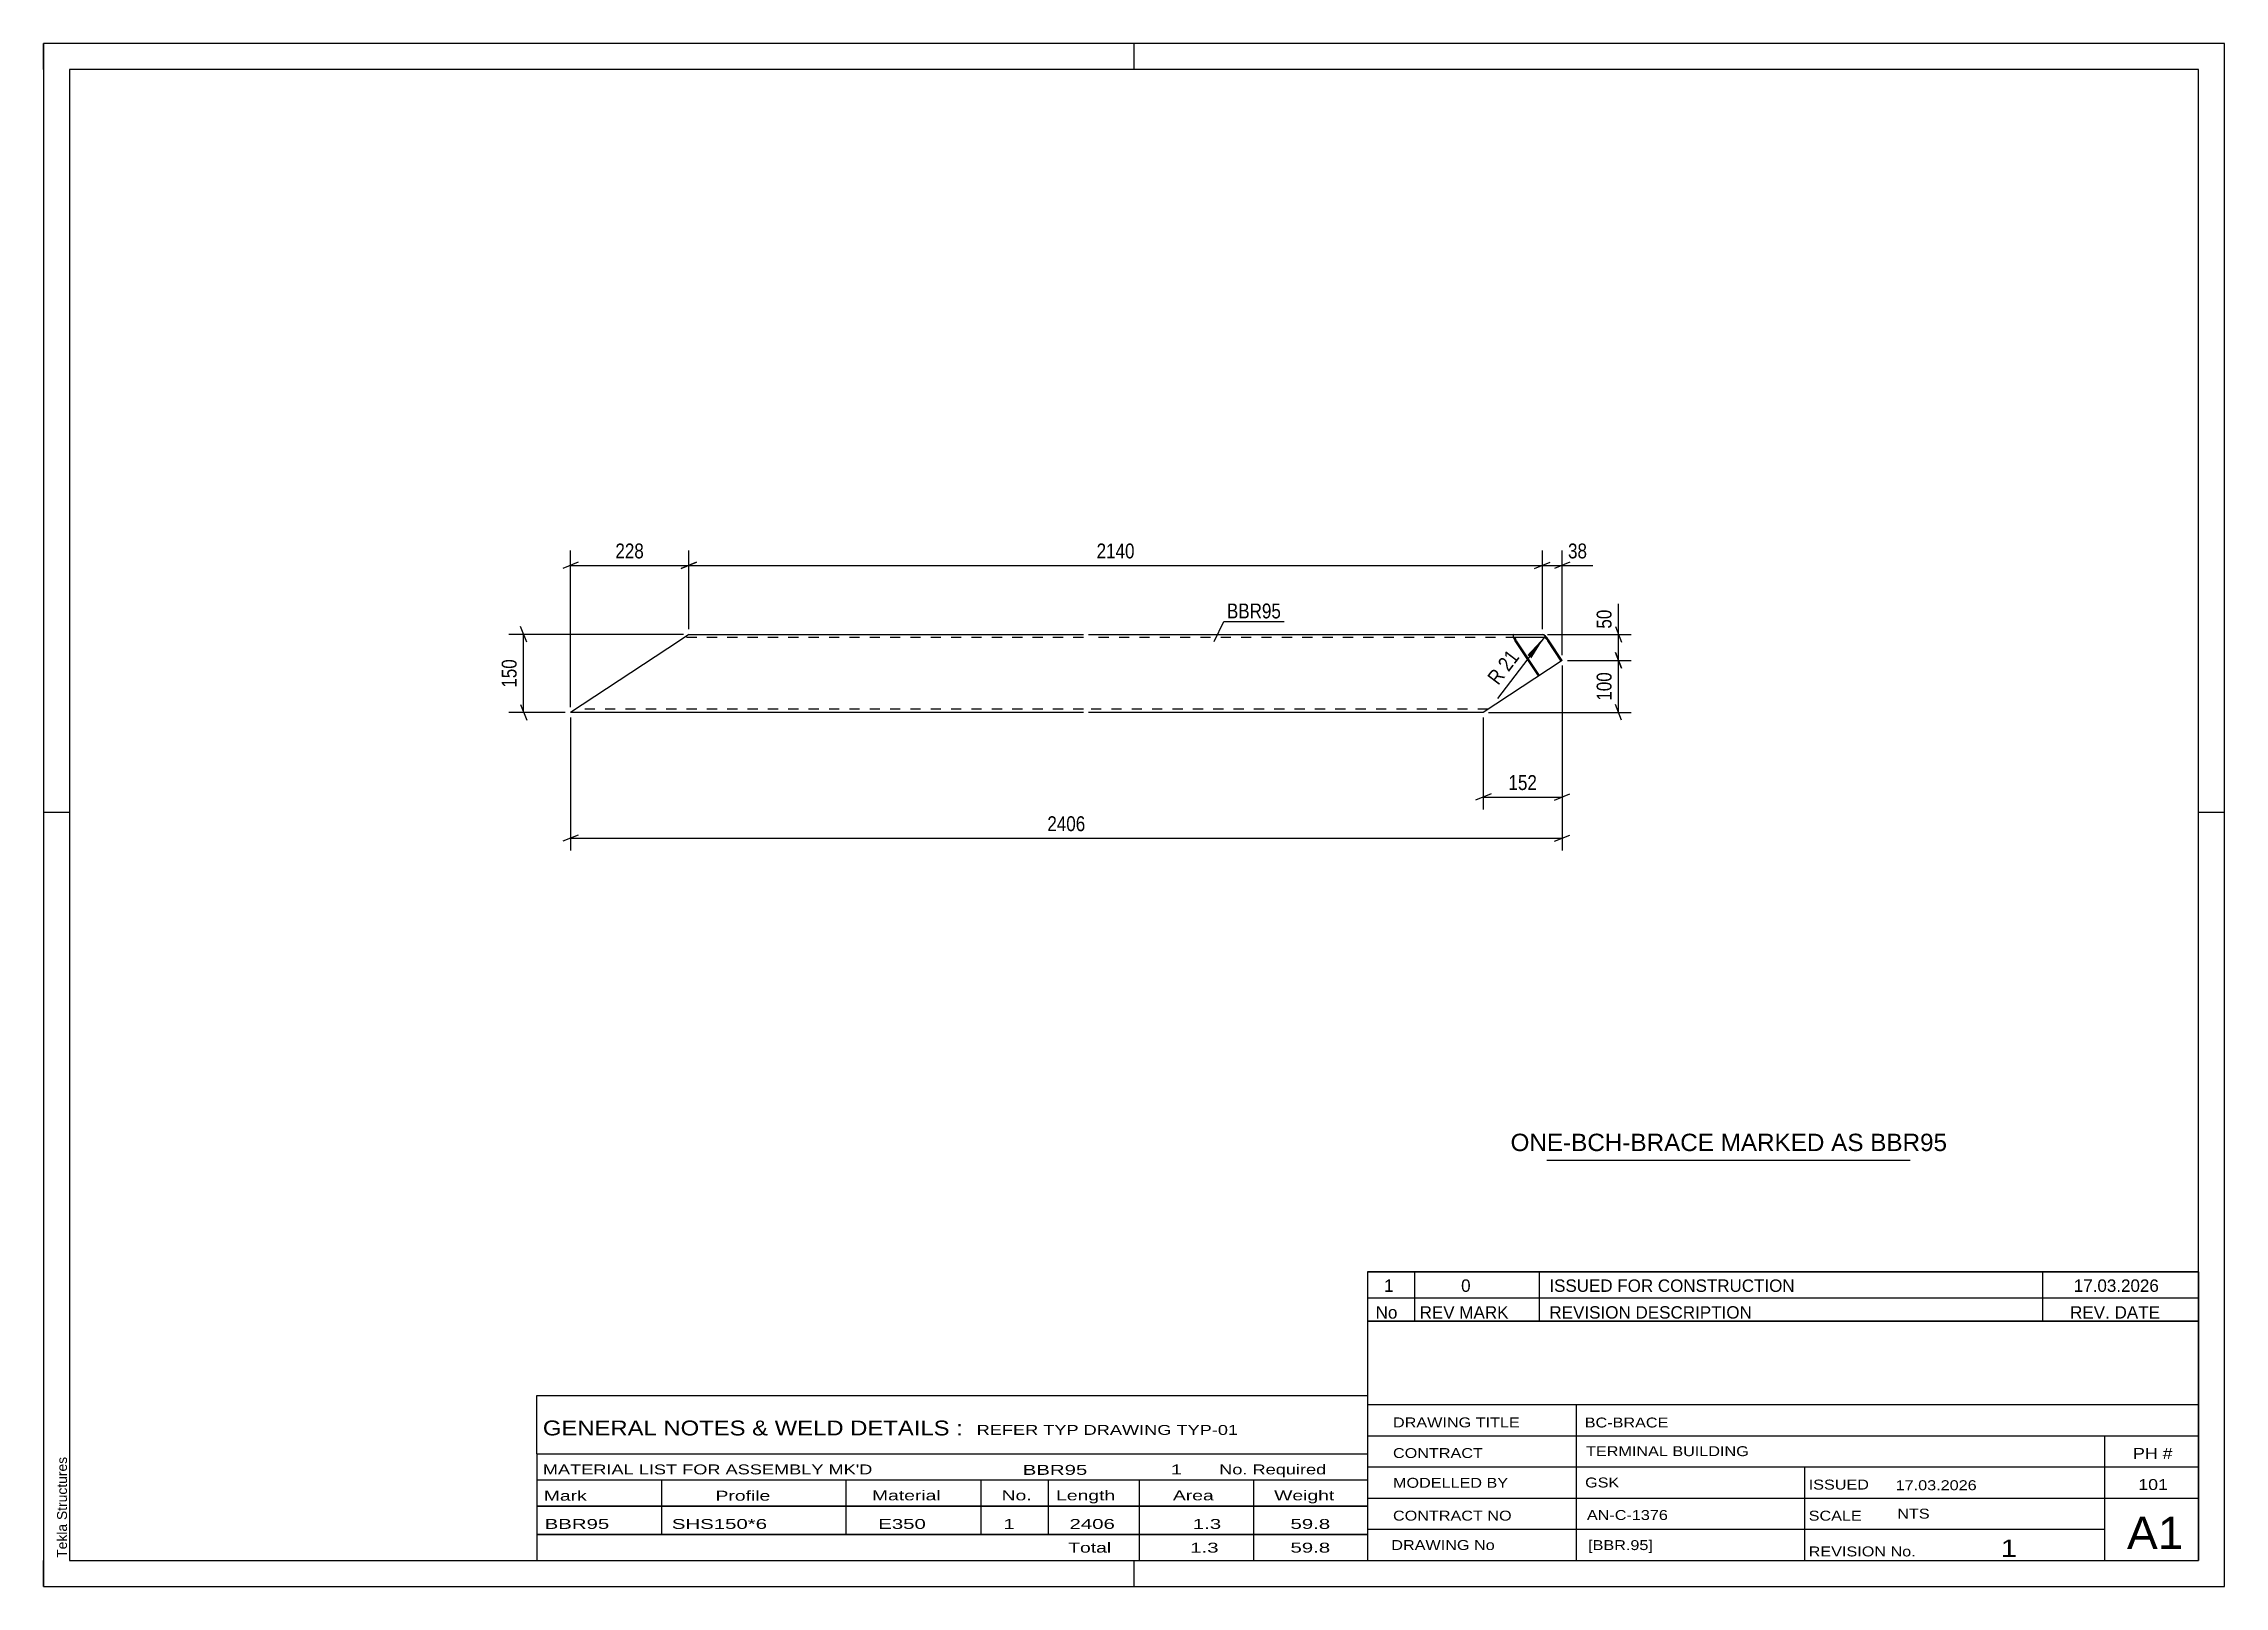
# Model space of a CAD drawing. Header units: millimetres. Extents: x 0 to 420, y 0 to 297.
import ezdxf

# ---------------------------------------------------------------- set-up
doc = ezdxf.new("R2010")
doc.units = ezdxf.units.MM
doc.linetypes.add('DXK_LINE_DOT2', pattern=[3.9198, 1.9599, -1.9599])
doc.styles.add('Arial', font='ARIAL.TTF', dxfattribs={"height": 0.2})
doc.styles.add('Arial Narrow', font='ARIALN.TTF', dxfattribs={"height": 0.2})

# ---------------------------------------------------------------- blocks, each defined once
blk = doc.blocks.new('Unknown-580639099-1162')
at = {"color": 5, "linetype": 'Continuous'}
for p, q in [((420, 297), (0, 297)), ((0, 297), (0, 0)), ((0, 292), (0, 297)), ((210, 292), (210, 297)), ((420, 0), (420, 297)), ((415, 292), (5, 292)), ((5, 292), (5, 5)), ((415, 5), (415, 292)), ((5, 149), (0, 149)), ((420, 149), (415, 149)), ((0, 0), (0, 5)), ((5, 5), (415, 5)), ((210, 0), (210, 5)), ((0, 0), (420, 0))]:
    blk.add_line(p, q, dxfattribs=at)
at = {"color": 174, "linetype": 'Continuous', "style": 'Arial'}
blk.add_text('Tekla Structures', height=1.9102, rotation=90, dxfattribs=at).set_placement((4.5, 5.5))
blk = doc.blocks.new('Part-580639099-1309 - 1303')
at = {"color": 2, "linetype": 'Continuous'}
for p, q in [((122.44, 182.06), (101.47, 168.26)), ((124.26, 183.26), (122.44, 182.06)), ((124.26, 183.26), (200.26, 183.26)), ((201.26, 183.26), (288.65, 183.26)), ((283.16, 183.26), (283.02, 183.16)), ((283.02, 183.16), (283.02, 182.9)), ((283.02, 182.9), (283.16, 182.51)), ((283.16, 182.51), (283.43, 182.06)), ((287.9, 175.26), (283.43, 182.06)), ((283.48, 182.61), (283.55, 182.66)), ((283.48, 182.48), (283.48, 182.61)), ((283.56, 182.29), (283.48, 182.48)), ((289.04, 182.66), (283.55, 182.66)), ((283.69, 182.06), (283.56, 182.29)), ((288.08, 175.38), (283.69, 182.06)), ((288.91, 183.16), (288.65, 183.26)), ((289.25, 182.9), (288.91, 183.16)), ((289.04, 182.66), (289.17, 182.61)), ((289.17, 182.61), (289.34, 182.48)), ((289.62, 182.51), (289.25, 182.9)), ((289.34, 182.48), (289.53, 182.29)), ((289.53, 182.29), (289.7, 182.06)), ((289.96, 182.06), (289.62, 182.51)), ((292.28, 178.14), (289.7, 182.06)), ((292.46, 178.26), (289.96, 182.06)), ((292.28, 178.14), (277.26, 168.26)), ((292.46, 178.26), (292.28, 178.14)), ((200.26, 168.26), (101.47, 168.26)), ((277.26, 168.26), (201.26, 168.26))]:
    blk.add_line(p, q, dxfattribs=at)
at = {"color": 7, "linetype": 'DXK_LINE_DOT2'}
for p, q in [((200.26, 182.66), (123.35, 182.66)), ((283.55, 182.66), (201.26, 182.66)), ((102.38, 168.86), (102.45, 168.9)), ((200.26, 168.86), (102.38, 168.86)), ((278.17, 168.86), (201.26, 168.86))]:
    blk.add_line(p, q, dxfattribs=at)
blk = doc.blocks.new('StraightDimension-580639099-1352 - 1303')
at = {"color": 7, "linetype": 'Continuous'}
for p, q in [((292.46, 177.26), (292.46, 141.64)), ((101.47, 167.26), (101.47, 141.64)), ((102.97, 144.64), (99.97, 143.44)), ((101.47, 144.04), (292.46, 144.04)), ((290.96, 143.44), (293.96, 144.64))]:
    blk.add_line(p, q, dxfattribs=at)
at = {"color": 0}
blk.add_wipeout([(201.22, 144.79), (201.22, 148.99), (192.71, 148.99), (192.71, 144.79)], dxfattribs=at)
at = {"color": 3, "style": 'Arial Narrow'}
blk.add_text('2406', height=2.863, dxfattribs=at).set_placement((193.31, 145.39))
blk = doc.blocks.new('StraightDimension-580639099-1576 - 1303')
at = {"color": 7, "linetype": 'Continuous'}
for p, q in [((292.46, 177.26), (292.46, 149.56)), ((277.26, 167.26), (277.26, 149.56)), ((278.76, 152.56), (275.76, 151.36)), ((277.26, 151.96), (292.46, 151.96)), ((290.96, 151.36), (293.96, 152.56))]:
    blk.add_line(p, q, dxfattribs=at)
at = {"color": 0}
blk.add_wipeout([(288.2, 152.71), (288.2, 156.91), (281.52, 156.91), (281.52, 152.71)], dxfattribs=at)
at = {"color": 3, "style": 'Arial Narrow'}
blk.add_text('152', height=2.863, dxfattribs=at).set_placement((282.12, 153.31))
blk = doc.blocks.new('StraightDimension-580639099-1341 - 1303')
at = {"color": 7, "linetype": 'Continuous'}
for p, q in [((123.26, 183.26), (89.59, 183.26)), ((93.04, 181.76), (91.84, 184.76)), ((92.44, 168.26), (92.44, 183.26)), ((100.47, 168.26), (89.59, 168.26)), ((91.84, 169.76), (93.04, 166.76))]:
    blk.add_line(p, q, dxfattribs=at)
at = {"color": 0}
blk.add_wipeout([(91.69, 179.1), (87.49, 179.1), (87.49, 172.41), (91.69, 172.41)], dxfattribs=at)
at = {"color": 3, "style": 'Arial Narrow'}
blk.add_text('150', height=2.863, rotation=90.0002, dxfattribs=at).set_placement((91.09, 173.01))
blk = doc.blocks.new('StraightDimension-580639099-1612 - 1303')
at = {"color": 7, "linetype": 'Continuous'}
for p, q in [((124.26, 184.26), (124.26, 199.4)), ((288.65, 184.26), (288.65, 199.4)), ((125.76, 197.15), (122.76, 195.95)), ((124.26, 196.55), (288.65, 196.55)), ((287.15, 195.95), (290.15, 197.15))]:
    blk.add_line(p, q, dxfattribs=at)
at = {"color": 0}
blk.add_wipeout([(210.71, 197.3), (210.71, 201.5), (202.2, 201.5), (202.2, 197.3)], dxfattribs=at)
at = {"color": 3, "style": 'Arial Narrow'}
blk.add_text('2140', height=2.863, dxfattribs=at).set_placement((202.8, 197.9))
blk = doc.blocks.new('StraightDimension-580639099-1613 - 1303')
at = {"color": 7, "linetype": 'Continuous'}
for p, q in [((101.47, 169.26), (101.47, 199.4)), ((124.26, 184.26), (124.26, 199.4)), ((102.97, 197.15), (99.97, 195.95)), ((101.47, 196.55), (124.26, 196.55)), ((122.76, 195.95), (125.76, 197.15))]:
    blk.add_line(p, q, dxfattribs=at)
at = {"color": 0}
blk.add_wipeout([(116.21, 197.3), (116.21, 201.5), (109.52, 201.5), (109.52, 197.3)], dxfattribs=at)
at = {"color": 3, "style": 'Arial Narrow'}
blk.add_text('228', height=2.863, dxfattribs=at).set_placement((110.12, 197.9))
blk = doc.blocks.new('StraightDimension-580639099-1611 - 1303')
at = {"color": 7, "linetype": 'Continuous'}
for p, q in [((288.65, 184.26), (288.65, 199.4)), ((292.46, 179.26), (292.46, 199.4)), ((287.15, 195.95), (290.15, 197.15)), ((288.65, 196.55), (292.46, 196.55)), ((293.96, 197.15), (290.96, 195.95))]:
    blk.add_line(p, q, dxfattribs=at)
at = {"color": 0}
blk.add_wipeout([(297.84, 197.3), (297.84, 201.5), (292.99, 201.5), (292.99, 197.3)], dxfattribs=at)
at = {"color": 7, "linetype": 'Continuous'}
blk.add_line((292.46, 196.55), (298.37, 196.55), dxfattribs=at)
blk.add_line((292.46, 196.55), (298.37, 196.55), dxfattribs=at)
at = {"color": 3, "style": 'Arial Narrow'}
blk.add_text('38', height=2.863, dxfattribs=at).set_placement((293.59, 197.9))
blk = doc.blocks.new('StraightDimension-580639099-1653 - 1303')
at = {"color": 7, "linetype": 'Continuous'}
for p, q in [((289.65, 183.26), (305.72, 183.26)), ((302.72, 184.76), (303.92, 181.76)), ((303.32, 178.26), (303.32, 183.26)), ((293.46, 178.26), (305.72, 178.26)), ((303.92, 176.76), (302.72, 179.76))]:
    blk.add_line(p, q, dxfattribs=at)
at = {"color": 0}
blk.add_wipeout([(302.57, 188.64), (298.37, 188.64), (298.37, 183.78), (302.57, 183.78)], dxfattribs=at)
at = {"color": 7, "linetype": 'Continuous'}
blk.add_line((303.32, 183.26), (303.32, 189.16), dxfattribs=at)
blk.add_line((303.32, 183.26), (303.32, 189.16), dxfattribs=at)
at = {"color": 3, "style": 'Arial Narrow'}
blk.add_text('50', height=2.863, rotation=90.0002, dxfattribs=at).set_placement((301.97, 184.38))
blk = doc.blocks.new('StraightDimension-580639099-1654 - 1303')
at = {"color": 7, "linetype": 'Continuous'}
for p, q in [((293.46, 178.26), (305.72, 178.26)), ((302.72, 179.76), (303.92, 176.76)), ((303.32, 168.26), (303.32, 178.26)), ((278.26, 168.26), (305.72, 168.26)), ((303.92, 166.76), (302.72, 169.76))]:
    blk.add_line(p, q, dxfattribs=at)
at = {"color": 0}
blk.add_wipeout([(302.57, 176.6), (298.37, 176.6), (298.37, 169.91), (302.57, 169.91)], dxfattribs=at)
at = {"color": 3, "style": 'Arial Narrow'}
blk.add_text('100', height=2.863, rotation=90.0002, dxfattribs=at).set_placement((301.97, 170.51))
blk = doc.blocks.new('RadiusDimension-580639099-1670 - 1303')
at = {"linetype": 'Continuous'}
blk.add_hatch(color=7, dxfattribs=at).paths.add_polyline_path([(285.76, 179.29), (289.19, 182.96), (286.55, 178.68)])
at = {"color": 7, "linetype": 'Continuous'}
blk.add_line((289.19, 182.96), (279.98, 170.9), dxfattribs=at)
blk.add_arc((287.9, 181.27), 2.13, 35.9691, 69.3226, dxfattribs=at)
at = {"color": 0}
blk.add_wipeout([(285.2, 178.97), (281.86, 181.52), (276.92, 175.04), (280.26, 172.49)], dxfattribs=at)
at = {"color": 3, "style": 'Arial Narrow'}
blk.add_text('R 21', height=2.863, rotation=52.6434, dxfattribs=at).set_placement((280.15, 173.34))
blk = doc.blocks.new('Unknown-580639099-1992')
at = {"color": 7, "linetype": 'Continuous'}
for p, q in [((255, 51.05), (255, 5)), ((255, 51.05), (415, 51.05)), ((415, 51), (415, 5)), ((255, 35), (415, 35)), ((295.14, 35), (295.14, 5)), ((255, 29), (415, 29)), ((397, 5.05), (397, 29.05)), ((255, 23), (415, 23)), ((339.14, 23), (339.14, 5)), ((255, 17), (415, 17)), ((255, 11), (397, 11)), ((255, 5), (415, 5))]:
    blk.add_line(p, q, dxfattribs=at)
at = {"color": 7, "style": 'Arial Narrow'}
for s, height, width, p in [('DRAWING TITLE', 1.9089, 1.425378, (259.88, 30.61)), ('BC-BRACE', 1.909, 1.425378, (296.81, 30.59)), ('CONTRACT', 1.909, 1.425378, (259.88, 24.71)), ('TERMINAL BUILDING', 1.9089, 1.425378, (297.06, 25.07)), ('MODELLED BY', 1.9089, 1.425378, (259.88, 18.98)), ('GSK', 1.909, 1.425378, (296.88, 19.04)), ('ISSUED', 1.909, 1.425378, (339.94, 18.64)), ('17.03.2026', 1.909, 1.425378, (356.69, 18.52)), ('CONTRACT NO', 1.9089, 1.425378, (259.88, 12.66)), ('AN-C-1376', 1.909, 1.425378, (297.23, 12.78)), ('SCALE', 1.909, 1.425378, (339.94, 12.65)), ('A1', 6.204, 1.25, (401.24, 7.2)), ('DRAWING No', 1.909, 1.425378, (259.56, 7)), ('[BBR.95]', 1.909, 1.425378, (297.46, 6.99)), ('1', 3.34, 1.5, (376.91, 5.68)), ('REVISION No.', 1.9089, 1.425378, (339.94, 5.77))]:
    blk.add_text(s, height=height, dxfattribs=dict(at, width=width)).set_placement(p)
at = {"color": 7, "linetype": 'Continuous', "style": 'Arial Narrow'}
for s, height, width, p in [('PH #', 2.1, 1.42538, (402.4, 24.55)), ('101', 2.1, 1.42538, (403.41, 18.55)), ('NTS', 1.909, 1.425378, (357, 13.05))]:
    blk.add_text(s, height=height, dxfattribs=dict(at, width=width)).set_placement(p)
blk = doc.blocks.new('Unknown-580639099-1993')
at = {"color": 7, "linetype": 'Continuous'}
for p, q in [((255, 60.55), (415, 60.55)), ((415, 60.55), (255, 60.55)), ((255, 60.55), (255, 55.55)), ((264, 60.55), (264, 55.55)), ((288, 60.55), (288, 55.55)), ((385, 60.55), (385, 55.55)), ((415, 60.55), (415, 55.55)), ((255, 55.55), (415, 55.55)), ((255, 55.55), (255, 51.05)), ((255, 55.55), (415, 55.55)), ((264, 55.55), (264, 51.05)), ((288, 55.55), (288, 51.05)), ((385, 55.55), (385, 51.05)), ((415, 55.55), (415, 51.05)), ((415, 51.05), (255, 51.05))]:
    blk.add_line(p, q, dxfattribs=at)
at = {"color": 7, "linetype": 'Continuous', "style": 'Arial Narrow'}
for s, height, width, p in [('1', 2.39, 1.196471, (258.16, 56.7)), ('0', 2.39, 1.196471, (273, 56.7)), ('ISSUED FOR CONSTRUCTION', 2.3861, 1.196471, (290, 56.7)), ('17.03.2026', 2.386, 1.196471, (391, 56.7)), ('No', 2.386, 1.2, (256.54, 51.55)), ('REV MARK', 2.386, 1.2, (265, 51.55)), ('REVISION DESCRIPTION', 2.3861, 1.2, (290, 51.55)), ('REV. DATE', 2.386, 1.2, (390.28, 51.55))]:
    blk.add_text(s, height=height, dxfattribs=dict(at, width=width)).set_placement(p)
blk = doc.blocks.new('Unknown-580639099-1994')
at = {"color": 7, "linetype": 'Continuous'}
for p, q in [((95, 36.75), (255, 36.75)), ((95, 25.5), (95, 36.75)), ((255, 36.75), (255, 25.5)), ((95, 25.5), (255, 25.5)), ((95, 25.5), (95, 20.5)), ((255, 25.5), (255, 20.5)), ((95, 20.5), (255, 20.5)), ((95, 20.5), (95, 15.5)), ((119, 20.5), (119, 15.5)), ((154.5, 20.5), (154.5, 15.5)), ((180.5, 20.5), (180.5, 15.5)), ((193.5, 20.5), (193.5, 15.5)), ((211, 20.5), (211, 15.5)), ((233, 20.5), (233, 15.5)), ((255, 20.5), (255, 15.5)), ((95, 15.5), (255, 15.5)), ((95, 15.45), (95, 10.05)), ((95, 15.45), (255, 15.45)), ((119, 15.5), (119, 10)), ((154.5, 15.5), (154.5, 10)), ((180.5, 15.5), (180.5, 10)), ((193.5, 15.5), (193.5, 10)), ((211, 15.5), (211, 10)), ((233, 15.5), (233, 10)), ((255, 15.45), (255, 10.05)), ((95, 10.05), (255, 10.05)), ((95, 10), (255, 10)), ((95, 10), (95, 5)), ((211, 10), (211, 5)), ((233, 10), (233, 5)), ((255, 10), (255, 5)), ((95, 5), (255, 5))]:
    blk.add_line(p, q, dxfattribs=at)
at = {"color": 7, "style": 'Arial Narrow'}
for s, height, width, p in [('GENERAL NOTES & WELD DETAILS :', 2.8633, 1.4, (96.15, 29.06)), ('REFER TYP DRAWING TYP-01', 1.9089, 1.6, (179.7, 29.16)), ("MATERIAL LIST FOR ASSEMBLY MK'D", 1.9089, 1.6, (96.15, 21.56)), ('BBR95', 1.909, 1.794707, (188.57, 21.47)), ('1', 1.91, 1.794707, (217.08, 21.56)), ('No. Required', 1.9089, 1.6, (226.41, 21.56)), ('Mark', 1.909, 1.7, (96.34, 16.5)), ('Profile', 1.909, 1.7, (129.41, 16.5)), ('Material', 1.909, 1.7, (159.54, 16.56)), ('No.', 1.909, 1.7, (184.5, 16.56)), ('Length', 1.909, 1.7, (195, 16.56)), ('Area', 1.909, 1.7, (217.5, 16.56)), ('Weight', 1.909, 1.7, (237, 16.56))]:
    blk.add_text(s, height=height, dxfattribs=dict(at, width=width)).set_placement(p)
at = {"color": 7, "linetype": 'Continuous', "style": 'Arial Narrow'}
for s, height, width, p in [('BBR95', 1.909, 1.794707, (96.5, 11.06)), ('SHS150*6', 1.909, 1.794707, (121, 11.06)), ('E350', 1.909, 1.794707, (160.74, 11.06)), ('1', 1.91, 1.794707, (184.86, 11.06)), ('2406', 1.909, 1.794707, (197.58, 11.06)), ('1.3', 1.909, 1.794707, (221.32, 11.06)), ('59.8', 1.909, 1.794707, (240.14, 11.06)), ('Total', 1.909, 1.7, (197.33, 6.5)), ('1.3', 1.909, 1.794707, (220.83, 6.5)), ('59.8', 1.909, 1.794707, (240.14, 6.5))]:
    blk.add_text(s, height=height, dxfattribs=dict(at, width=width)).set_placement(p)
blk = doc.blocks.new('Unknown-580639099-1995')
at = {"color": 7, "linetype": 'Continuous'}
blk.add_line((289.5, 82.05), (359.5, 82.05), dxfattribs=at)
at = {"color": 7, "style": 'Arial'}
blk.add_text('ONE-BCH-BRACE MARKED AS BBR95', height=3.3428, dxfattribs=at).set_placement((282.52, 83.8))
blk = doc.blocks.new('Mark-580639099-1305 - 1303')
at = {"color": 0}
blk.add_wipeout([(238.32, 186.35), (238.32, 189.35), (227.9, 189.35), (227.9, 186.35)], dxfattribs=at)
blk.add_wipeout([(238.32, 186.35), (238.32, 189.35), (227.9, 189.35), (227.9, 186.35)], dxfattribs=at)
at = {"color": 30, "linetype": 'Continuous'}
for p, q in [((225.46, 181.9), (227.3, 185.75)), ((227.3, 185.75), (238.92, 185.75))]:
    blk.add_line(p, q, dxfattribs=at)
at = {"color": 3, "style": 'Arial Narrow'}
blk.add_text('BBR95', height=2.863, dxfattribs=at).set_placement((227.9, 186.35))

msp = doc.modelspace()

# ---------------------------------------------------------------- block references
for name in ['Unknown-580639099-1162', 'Part-580639099-1309 - 1303', 'Unknown-580639099-1995', 'Unknown-580639099-1993', 'Unknown-580639099-1992', 'Unknown-580639099-1994']:
    msp.add_blockref(name, (0, 0))

# ---------------------------------------------------------------- next in the draw order: block references
msp.add_blockref('StraightDimension-580639099-1352 - 1303', (0, 0))

# ---------------------------------------------------------------- next in the draw order: block references
for name in ['StraightDimension-580639099-1341 - 1303', 'StraightDimension-580639099-1576 - 1303']:
    msp.add_blockref(name, (0, 0))

# ---------------------------------------------------------------- next in the draw order: block references
msp.add_blockref('StraightDimension-580639099-1612 - 1303', (0, 0))

# ---------------------------------------------------------------- next in the draw order: block references
for name in ['StraightDimension-580639099-1613 - 1303', 'StraightDimension-580639099-1611 - 1303', 'Mark-580639099-1305 - 1303']:
    msp.add_blockref(name, (0, 0))

# ---------------------------------------------------------------- next in the draw order: block references
msp.add_blockref('StraightDimension-580639099-1653 - 1303', (0, 0))

# ---------------------------------------------------------------- next in the draw order: block references
msp.add_blockref('StraightDimension-580639099-1654 - 1303', (0, 0))

# ---------------------------------------------------------------- next in the draw order: block references
msp.add_blockref('RadiusDimension-580639099-1670 - 1303', (0, 0))

doc.saveas('drawing.dxf')
